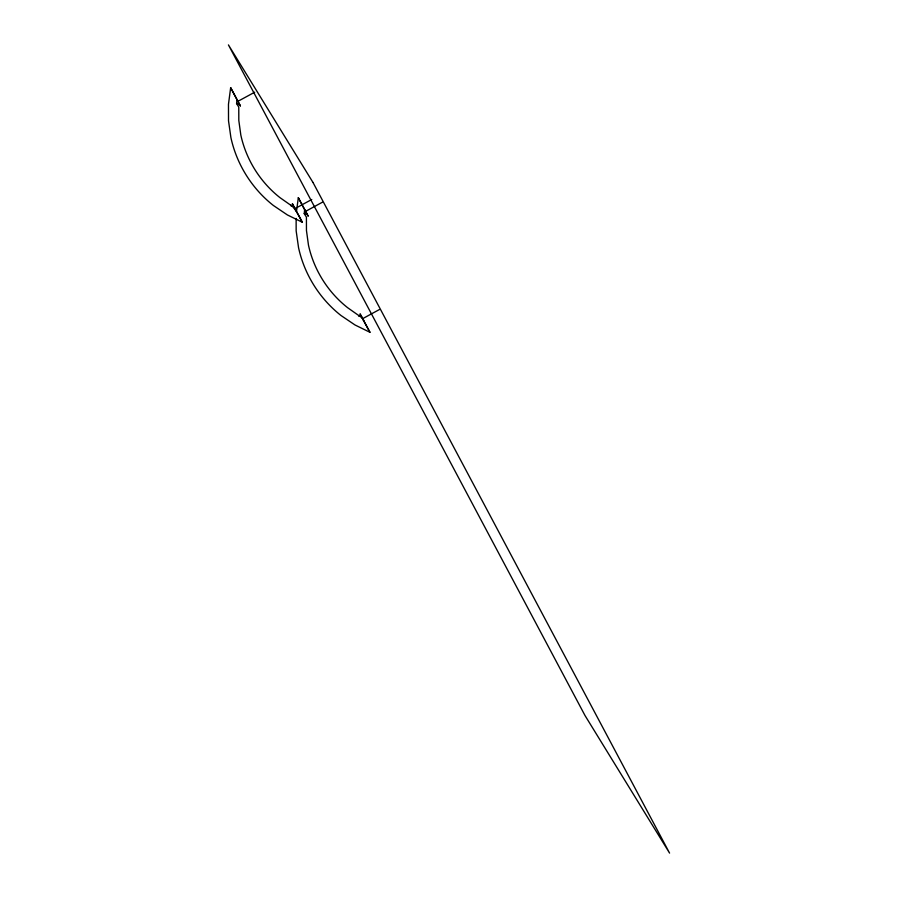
<?xml version="1.0" encoding="UTF-8"?>
<svg xmlns="http://www.w3.org/2000/svg" width="898" height="898" viewBox="0 0 898 898"><rect width="100%" height="100%" fill="white"/><g stroke="black" fill="none" stroke-linecap="round" stroke-linejoin="round"><path stroke-width="1.35" d="M291.019 205.395L280.008 197.672C260.207 182.081 246.175 159.676 240.821 135.048L238.812 120.455L238.767 107.075L236.589 103.596L236.982 99.656L230.663 87.667L228.474 104.258L228.519 120.837L230.909 137.619C236.713 164.3 251.911 188.58 273.362 205.462L287.405 214.948L302.3 222.244L292.422 203.801M296.127 218.45L296.16 230.887L298.551 247.668C304.366 274.339 319.553 298.619 341.004 315.512L355.047 324.997L369.942 332.294L362.163 317.926L347.661 307.722C327.849 292.131 313.829 269.726 308.463 245.098L306.454 230.505L306.42 217.125L304.242 213.645L304.624 209.705L298.316 197.717L296.486 211.535M305.848 214.038L306.106 212.108L298.316 197.717M237.959 101.306L254.718 92.191M295.004 208.605L311.763 199.491M305.601 211.356L322.36 202.241M362.657 318.655L379.416 309.541M290.638 204.766C295.532 208.695 298.955 216.025 302.3 222.244M291.154 206.136L291.727 205.867M358.796 316.186L359.368 315.916M236.578 103.506L237.465 103.809M304.231 213.556L305.107 213.859M230.663 87.667L240.417 105.93M306.106 212.108L308.182 216.16M308.014 215.89L304.624 209.705M240.361 105.841L236.982 99.656M361.613 316.871L362.163 317.926L360.053 313.851L369.942 332.294M363.084 319.284L363.668 320.361M295.442 209.234L296.014 210.312M294.51 207.853L292.411 203.801M293.96 206.821L294.522 207.876M292.254 205.855A5.152 1.796 -60.5 0 1 292.625 206.158M238.217 104.224A5.152 1.684 4.2 0 1 238.666 104.662M312.987 182.462L228.429 44.9L585.013 715.538L669.571 853.1L312.987 182.462"/></g></svg>
